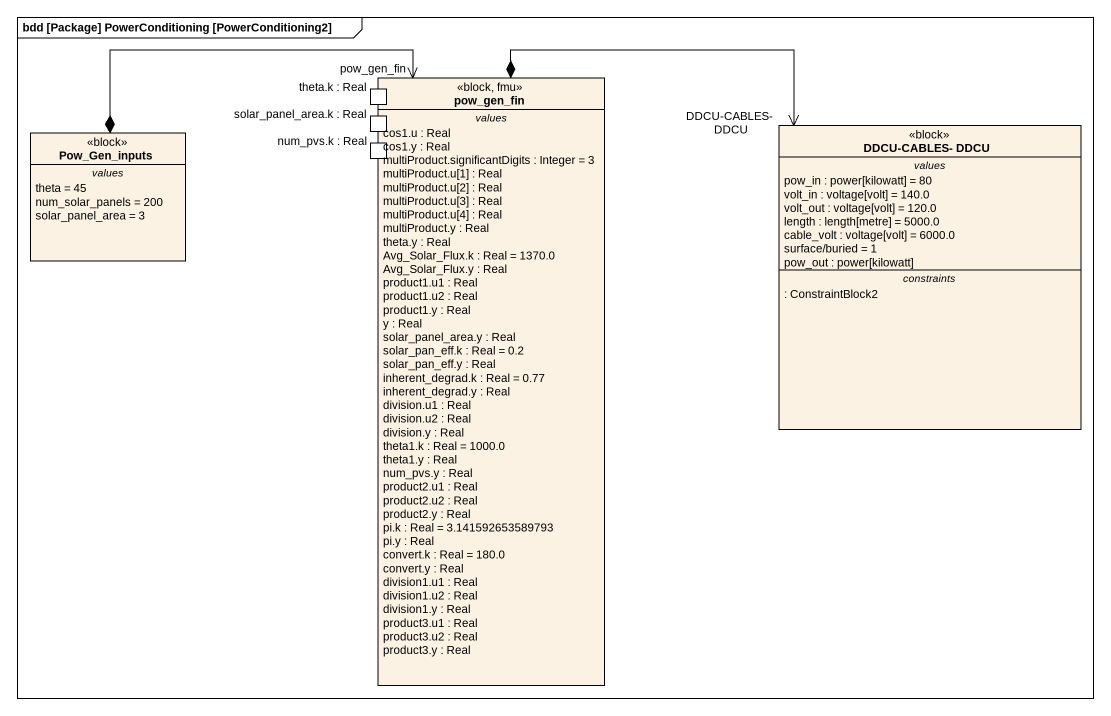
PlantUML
@startuml
mainframe bdd [Package] PowerConditioning [PowerConditioning2]
hide circle
hide empty members
class pow_gen_fin <<block, fmu>> {
  -- values --
  cos1.u : Real
  cos1.y : Real
  multiProduct.significantDigits : Integer = 3
  multiProduct.u[1] : Real
  multiProduct.u[2] : Real
  multiProduct.u[3] : Real
  multiProduct.u[4] : Real
  multiProduct.y : Real
  theta.y : Real
  Avg_Solar_Flux.k : Real = 1370.0
  Avg_Solar_Flux.y : Real
  product1.u1 : Real
  product1.u2 : Real
  product1.y : Real
  y : Real
  solar_panel_area.y : Real
  solar_pan_eff.k : Real = 0.2
  solar_pan_eff.y : Real
  inherent_degrad.k : Real = 0.77
  inherent_degrad.y : Real
  division.u1 : Real
  division.u2 : Real
  division.y : Real
  theta1.k : Real = 1000.0
  theta1.y : Real
  num_pvs.y : Real
  product2.u1 : Real
  product2.u2 : Real
  product2.y : Real
  pi.k : Real = 3.141592653589793
  pi.y : Real
  convert.k : Real = 180.0
  convert.y : Real
  division1.u1 : Real
  division1.u2 : Real
  division1.y : Real
  product3.u1 : Real
  product3.u2 : Real
  product3.y : Real
  -- ports --
  theta.k : Real
  solar_panel_area.k : Real
  num_pvs.k : Real
}
class Pow_Gen_inputs <<block>> {
  -- values --
  theta = 45
  num_solar_panels = 200
  solar_panel_area = 3
}
class "DDCU-CABLES- DDCU" as DDCU_CABLES_DDCU <<block>> {
  -- values --
  pow_in : power[kilowatt] = 80
  volt_in : voltage[volt] = 140.0
  volt_out : voltage[volt] = 120.0
  length : length[metre] = 5000.0
  cable_volt : voltage[volt] = 6000.0
  surface/buried = 1
  pow_out : power[kilowatt]
  -- constraints --
  : ConstraintBlock2
}
pow_gen_fin *-right-> "DDCU-CABLES- DDCU" DDCU_CABLES_DDCU
Pow_Gen_inputs *-right-> "pow_gen_fin" pow_gen_fin
@enduml
